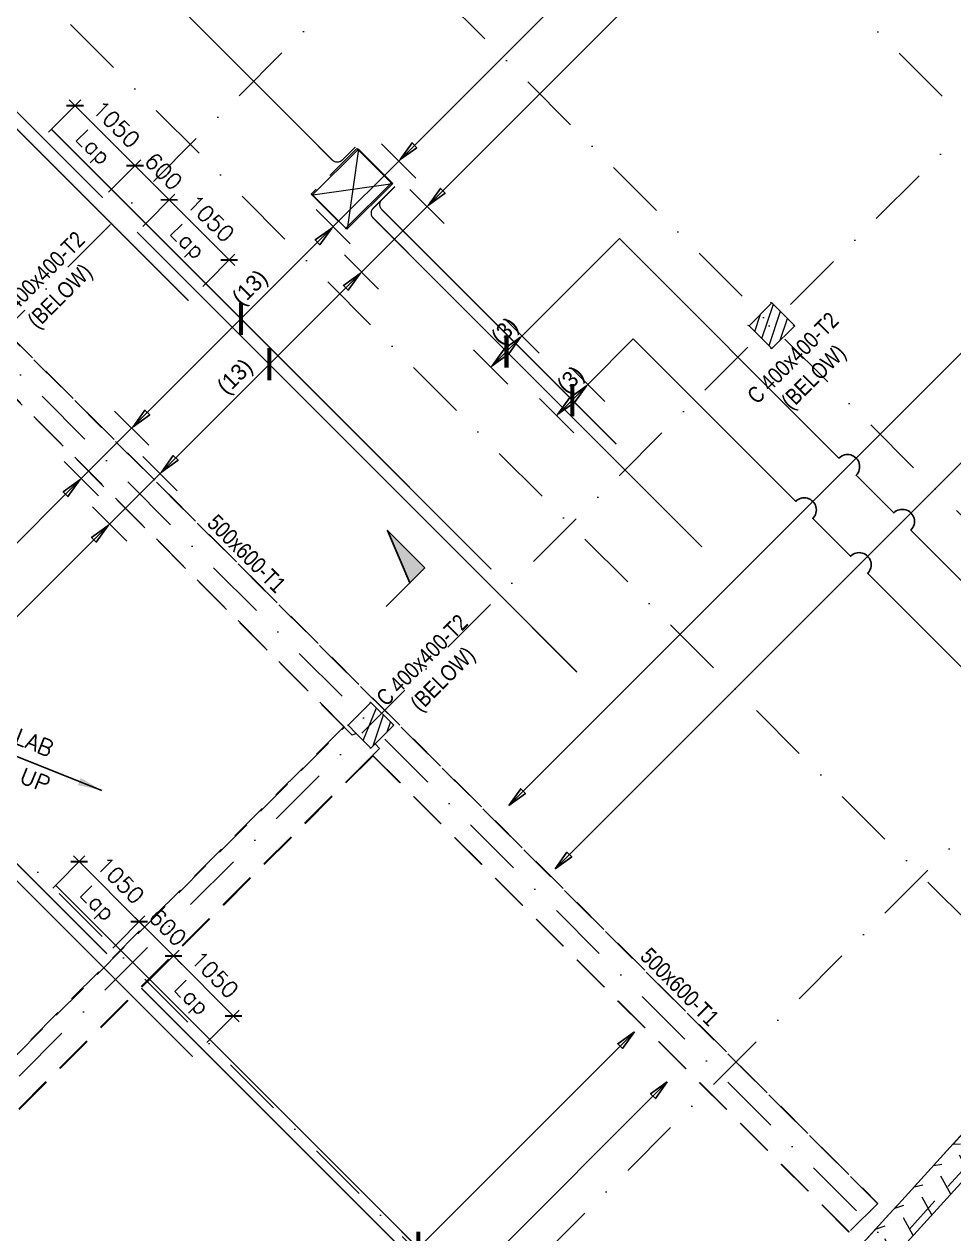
# Model space of a CAD drawing. Extents: x 660761725 to 1323371458, y 2734871439 to 5470067957.
# Drawn here: x 661462213 to 661473717, y 2735034103 to 2735049067 of the extents above; entities that cross this region are included whole.
import ezdxf

# ---------------------------------------------------------------- set-up
doc = ezdxf.new("R2010")
doc.units = 0
for name, pattern in [('AXES', [1.95, 1.2, -0.25, 0.25, -0.25]), ('Hidden', [714.375, 476.25, -238.125]), ('sbp_axis_short', [10, 5, -2.5, 0, -2.5])]:
    doc.linetypes.add(name, pattern=pattern)
doc.layers.add('A-DETL', color=5, linetype='Continuous', lineweight=9, true_color=0x0000ff)
for name, color, linetype, lineweight in [('A-FLOR-PATT', 7, 'Continuous', 15), ('A-GENM', 7, 'Continuous', 9), ('A-ROOF', 7, 'Continuous', 15), ('S-ARROW', 8, 'Continuous', 13), ('S-BEAM-IDEN', 2, 'Continuous', 9), ('S-COLS-IDEN', 7, 'Continuous', 9), ('S-GRID', 7, 'Continuous', 9)]:
    doc.layers.add(name, color=color, linetype=linetype, lineweight=lineweight)
for name, color, linetype in [('S-AXIS', 20, 'AXES'), ('S-RBAR-T16', 201, 'Continuous'), ('S-RBAR-T20', 10, 'Continuous'), ('S-RDIMO', 8, 'Continuous'), ('S-SCEL-INDT', 222, 'Continuous'), ('S-TXT', 3, 'Continuous')]:
    doc.layers.add(name, color=color, linetype=linetype)
doc.styles.add('Arial Narrow_1', font='ARIALN.TTF', dxfattribs={"height": 199.9999999999998})
doc.styles.add('ROMANS', font='romans.shx')
doc.dimstyles.new('S-DIMI-100', dxfattribs={"dimscale": 100, "dimtxt": 2, "dimasz": 1.5, "dimexe": 1, "dimexo": 1, "dimgap": 1, "dimtad": 1, "dimdec": 0, "dimzin": 12, "dimdsep": 46, "dimtxsty": 'ROMANS', "dimblk": 'ARCHTICK', "dimcen": 0.09, "dimdle": 1, "dimclrd": 8, "dimclre": 8, "dimclrt": 4, "dimadec": 0, "dimazin": 3, "dimtfac": 1, "dimtdec": 0, "dimtix": 1, "dimtmove": 1, "dimatfit": 3, "dimtolj": 1, "dimtzin": 0, "dimarcsym": 0})
doc.dimstyles.new('S-DIMI-20', dxfattribs={"dimscale": 20, "dimtxt": 2, "dimasz": 1.5, "dimexe": 1, "dimexo": 1, "dimgap": 1, "dimtad": 1, "dimdec": 0, "dimzin": 12, "dimdsep": 46, "dimtxsty": 'ROMANS', "dimblk": 'ARCHTICK', "dimcen": 0.09, "dimdle": 1, "dimclrd": 8, "dimclre": 8, "dimclrt": 4, "dimadec": 0, "dimazin": 3, "dimtfac": 1, "dimtdec": 0, "dimtix": 1, "dimtmove": 1, "dimatfit": 3, "dimtolj": 1, "dimtzin": 0, "dimarcsym": 0})
pattern_1 = [(74.99999999999999, (0, 0), (-153.3407249233896, 41.08752341002518), [])]

# ---------------------------------------------------------------- blocks, each defined once
blk = doc.blocks.new('I am… All Range.')
at = {"layer": 'S-GRID', "color": 8, "linetype": 'sbp_axis_short', "lineweight": 13, "ltscale": 150}
for p, q in [((662618010.1861551, 2734519029.21969), (662684113.7569702, 2734585132.790505)), ((662622712.44625, 2734514326.959595), (662688816.0170653, 2734580430.53041)), ((662627061.1529542, 2734509978.252891), (662693164.7237693, 2734576081.823706)), ((662635724.8890384, 2734560923.139858), (662664344.2237372, 2734532303.805159)), ((662633250.0153042, 2734558448.266124), (662661869.4970862, 2734529828.784341)), ((662630775.1415697, 2734555973.392389), (662659394.7554803, 2734527353.778479)), ((662628300.2678357, 2734553498.518655), (662656919.881746, 2734524878.904745)), ((662625330.4193549, 2734550528.670175), (662653950.0332651, 2734521909.056264))]:
    blk.add_line(p, q, dxfattribs=at)
blk = doc.blocks.new('*U1141')
at = {"layer": 'S-SCEL-INDT'}
blk.add_line((-1.598034076772778e-05, -9.017526509425661), (-4.236298395894313e-05, 0), dxfattribs=at)
blk.add_lwpolyline([(-1.598034251388655e-05, -9.017526509426535), (-2.729673832266011e-05, -5.517526509764139), (8.74998401881464, -9.017498218424205), (-1.598034251388655e-05, -9.017526509426535)], dxfattribs=at)
blk.add_solid([(8.749984018815223, -9.017498218424496), (-1.598034076772778e-05, -9.017526509423043), (4.374978361036412, -7.267512364094754), (-2.729674239717861e-05, -5.517526509763265)], dxfattribs=at)
blk = doc.blocks.new('I am… Limitless.')
at = {"layer": 'S-SCEL-INDT', "xscale": 75.00000000000097, "yscale": 75.00000000000097, "zscale": 75.00000000000097, "rotation": 135.000370696447}
blk.add_blockref('*U1141', (662358077.3189995, 2734538167.911147), dxfattribs=at)
blk = doc.blocks.new('_ARCHTICK')
at = {"color": 0, "linetype": 'ByBlock', "const_width": 0.15}
blk.add_lwpolyline([(-0.5, -0.5), (0.5, 0.5)], dxfattribs=at)
blk = doc.blocks.new('*D227')
at = {"layer": 'S-RBAR-T16', "color": 8, "lineweight": -2, "transparency": 16777216}
for p, q in [((661463733.0150086, 2735037213.374554), (661464130.8136188, 2735037611.172895)), ((661464873.2755141, 2735036727.289096), (661463989.3922625, 2735037611.172943)), ((661464475.4772024, 2735036470.912361), (661464873.2755618, 2735036868.710452))]:
    blk.add_line(p, q, dxfattribs=at)
at = {"layer": 'S-RBAR-T16', "color": 8, "lineweight": -2, "transparency": 16777216, "xscale": 150, "yscale": 150, "zscale": 150}
for p, rotation in [((661464060.1029168, 2735037540.462241), 134.9999806813077), ((661464802.5648599, 2735036797.999798), 314.9999806813076)]:
    blk.add_blockref('_ARCHTICK', p, dxfattribs=dict(at, rotation=rotation))
at = {"layer": 'S-RBAR-T16', "color": 4, "transparency": 16777216, "char_height": 200, "attachment_point": 5, "rotation": 314.9999806813077, "style": 'ROMANS'}
for s, insert in [('\\A1;1050', (661464572.755292, 2735037310.652328)), ('\\A1;Lap', (661464266.3422502, 2735037004.239493))]:
    blk.add_mtext(s, dxfattribs=dict(at, insert=insert))
blk = doc.blocks.new('*D228')
at = {"layer": 'S-RBAR-T16', "color": 8, "lineweight": -2, "transparency": 16777216}
for p, q in [((661462566.2888974, 2735038380.100674), (661462964.0874809, 2735038777.89899)), ((661463706.5492305, 2735037894.015336), (661462822.6661246, 2735038777.899037)), ((661463308.7509397, 2735037637.638621), (661463706.5492781, 2735038035.436692))]:
    blk.add_line(p, q, dxfattribs=at)
at = {"layer": 'S-RBAR-T16', "color": 8, "lineweight": -2, "transparency": 16777216, "xscale": 150, "yscale": 150, "zscale": 150}
for p, rotation in [((661462893.376779, 2735038707.188335), 134.9999806813077), ((661463635.8385762, 2735037964.726038), 314.9999806813076)]:
    blk.add_blockref('_ARCHTICK', p, dxfattribs=dict(at, rotation=rotation))
at = {"layer": 'S-RBAR-T16', "color": 4, "transparency": 16777216, "char_height": 200, "attachment_point": 5, "rotation": 314.9999806813077, "style": 'ROMANS'}
for s, insert in [('\\A1;1050', (661463406.0290813, 2735038477.378495)), ('\\A1;Lap', (661463099.6160395, 2735038170.96566))]:
    blk.add_mtext(s, dxfattribs=dict(at, insert=insert))
blk = doc.blocks.new('*D229')
at = {"layer": 'S-RBAR-T16', "color": 8, "lineweight": -2, "transparency": 16777216}
for p, q in [((661463635.8388482, 2735037964.72631), (661463529.7728667, 2735038070.792362)), ((661463308.7509397, 2735037637.638621), (661463706.5495502, 2735038035.436964)), ((661464060.1027735, 2735037540.462098), (661463635.8388482, 2735037964.72631)), ((661463733.0150086, 2735037213.374554), (661464130.8134755, 2735037611.172752)), ((661464060.1027735, 2735037540.462098), (661464166.1687549, 2735037434.396045))]:
    blk.add_line(p, q, dxfattribs=at)
at = {"layer": 'S-RBAR-T16', "color": 8, "lineweight": -2, "transparency": 16777216, "xscale": 150, "yscale": 150, "zscale": 150}
for p, rotation in [((661463635.8388482, 2735037964.72631), 314.9999806813076), ((661464060.1027735, 2735037540.462098), 134.9999806813077)]:
    blk.add_blockref('_ARCHTICK', p, dxfattribs=dict(at, rotation=rotation))
at = {"layer": 'S-RBAR-T16', "color": 4, "transparency": 16777216, "insert": (661463989.3922145, 2735037894.015512), "char_height": 200, "attachment_point": 5, "rotation": 314.9999806813077, "style": 'ROMANS'}
blk.add_mtext('\\A1;600', dxfattribs=at)
blk = doc.blocks.new('*D233')
at = {"layer": 'S-RBAR-T16', "color": 8, "lineweight": -2, "transparency": 16777216}
for p, q in [((661463681.2304887, 2735046566.349633), (661464079.0290989, 2735046964.147975)), ((661464821.4909943, 2735046080.264175), (661463937.6077427, 2735046964.148023)), ((661464423.6926824, 2735045823.88744), (661464821.491042, 2735046221.685532))]:
    blk.add_line(p, q, dxfattribs=at)
at = {"layer": 'S-RBAR-T16', "color": 8, "lineweight": -2, "transparency": 16777216, "xscale": 150, "yscale": 150, "zscale": 150}
for p, rotation in [((661464008.3183969, 2735046893.437321), 134.9999806813077), ((661464750.7803401, 2735046150.974877), 314.9999806813076)]:
    blk.add_blockref('_ARCHTICK', p, dxfattribs=dict(at, rotation=rotation))
at = {"layer": 'S-RBAR-T16', "color": 4, "transparency": 16777216, "char_height": 200, "attachment_point": 5, "rotation": 314.9999806813077, "style": 'ROMANS'}
for s, insert in [('\\A1;1050', (661464520.9707723, 2735046663.627408)), ('\\A1;Lap', (661464214.5577304, 2735046357.214573))]:
    blk.add_mtext(s, dxfattribs=dict(at, insert=insert))
blk = doc.blocks.new('*D234')
at = {"layer": 'S-RBAR-T16', "color": 8, "lineweight": -2, "transparency": 16777216}
for p, q in [((661462514.5043771, 2735047733.075753), (661462912.3029618, 2735048130.87407)), ((661463654.7647113, 2735047246.990416), (661462770.8816056, 2735048130.874118)), ((661463256.9664193, 2735046990.613701), (661463654.764759, 2735047388.411772))]:
    blk.add_line(p, q, dxfattribs=at)
at = {"layer": 'S-RBAR-T16', "color": 8, "lineweight": -2, "transparency": 16777216, "xscale": 150, "yscale": 150, "zscale": 150}
for p, rotation in [((661462841.5922599, 2735048060.163416), 134.9999806813077), ((661463584.054057, 2735047317.701118), 314.9999806813076)]:
    blk.add_blockref('_ARCHTICK', p, dxfattribs=dict(at, rotation=rotation))
at = {"layer": 'S-RBAR-T16', "color": 4, "transparency": 16777216, "char_height": 200, "attachment_point": 5, "rotation": 314.9999806813077, "style": 'ROMANS'}
for s, insert in [('\\A1;1050', (661463354.2445621, 2735047830.353576)), ('\\A1;Lap', (661463047.8315203, 2735047523.940741))]:
    blk.add_mtext(s, dxfattribs=dict(at, insert=insert))
blk = doc.blocks.new('*D235')
at = {"layer": 'S-RBAR-T16', "color": 8, "lineweight": -2, "transparency": 16777216}
for p, q in [((661463256.9664193, 2735046990.613701), (661463654.76503, 2735047388.412044)), ((661463584.0543281, 2735047317.701389), (661463477.9883467, 2735047423.767442)), ((661464008.3182534, 2735046893.437178), (661463584.0543281, 2735047317.701389)), ((661463681.2304887, 2735046566.349633), (661464079.0289553, 2735046964.147832)), ((661464008.3182534, 2735046893.437178), (661464114.3842348, 2735046787.371125))]:
    blk.add_line(p, q, dxfattribs=at)
at = {"layer": 'S-RBAR-T16', "color": 8, "lineweight": -2, "transparency": 16777216, "xscale": 150, "yscale": 150, "zscale": 150}
for p, rotation in [((661463584.0543281, 2735047317.701389), 314.9999806813076), ((661464008.3182534, 2735046893.437178), 134.9999806813077)]:
    blk.add_blockref('_ARCHTICK', p, dxfattribs=dict(at, rotation=rotation))
at = {"layer": 'S-RBAR-T16', "color": 4, "transparency": 16777216, "insert": (661463937.6076945, 2735047246.990592), "char_height": 200, "attachment_point": 5, "rotation": 314.9999806813077, "style": 'ROMANS'}
blk.add_mtext('\\A1;600', dxfattribs=at)
blk = doc.blocks.new('CADF_02')
at = {"color": 0}
blk.add_lwpolyline([(0, 0), (2.5, -0.4166666679084301), (2.5, 0.4166666679084301)], close=True, dxfattribs=at)
blk = doc.blocks.new('cadf_03')
at = {"color": 8}
blk.add_lwpolyline([(-3.725290298461914e-09, 2.99999999627471), (3.725290298461914e-09, -3.000000007450581)], dxfattribs=at)
blk.add_blockref('CADF_02', (0.2513523101806641, 0), dxfattribs=at)
blk = doc.blocks.new('cadf_04')
at = {"color": 8, "const_width": 0.5000000000000002}
blk.add_lwpolyline([(1.414213560521603, 1.414213564246893), (-1.414213556796312, -1.414213556796312)], dxfattribs=at)
blk = doc.blocks.new('I am… Atomic.')
at = {"layer": 'A-FLOR-PATT', "transparency": 33554600}
h = blk.add_hatch(dxfattribs=at)
h.set_pattern_fill('ANSI31', color=8, scale=50, angle=30, style=0)
h.set_pattern_definition(pattern_1)
edge = h.paths.add_edge_path()
edge.add_line((662389967.6433319, 2734579123.010657), (662390007.8012236, 2734579503.468677))
edge.add_line((662342114.705975, 2734544592.546931), (662390007.8012234, 2734579503.468677))
edge.add_line((662363195.8073889, 2734559608.047176), (662389967.7690635, 2734579123.040917))
edge.add_line((662362417.6524743, 2734559040.823584), (662363719.8899552, 2734559990.06879))
edge.add_line((662346720.4841449, 2734547598.623516), (662362783.6519626, 2734559307.613063))
edge.add_line((662345821.5310795, 2734546943.346041), (662347578.010761, 2734548223.703842))
edge.add_line((662342292.6126368, 2734544370.997322), (662346307.4227723, 2734547297.529027))
edge.add_line((662325865.2845687, 2734528370.671522), (662342114.6925843, 2734544592.5523))
edge.add_line((662340490.7204528, 2734542572.157625), (662342149.9785906, 2734544228.604904))
edge.add_line((662339422.0417168, 2734541505.28928), (662341320.3495216, 2734543400.381265))
edge.add_line((662336597.6306283, 2734538685.662872), (662340136.8031961, 2734542218.839921))
edge.add_line((662332705.8949801, 2734534800.520002), (662336243.7133716, 2734538332.345168))
edge.add_line((662332253.0745114, 2734534348.466631), (662332782.9359009, 2734534877.430412))
edge.add_line((662326312.3910785, 2734528417.846987), (662332351.9776915, 2734534447.202265))
edge.add_line((662325865.2845687, 2734528370.671522), (662326312.3910785, 2734528417.846987))
h = blk.add_hatch(dxfattribs=at)
h.set_pattern_fill('ANSI31', color=8, scale=50, angle=30, style=0)
h.set_pattern_definition(pattern_1)
edge = h.paths.add_edge_path()
edge.add_line((662389967.6433319, 2734579123.010657), (662390007.8012236, 2734579503.468677))
edge.add_line((662390178.8400514, 2734578972.951882), (662393574.2351673, 2734576558.543434))
edge.add_line((662390389.9110394, 2734578822.862847), (662389967.7690635, 2734579123.040917))
edge.add_line((662401600.1085552, 2734571260.373601), (662390007.8012234, 2734579503.468677))
edge.add_line((662401045.2346829, 2734570742.112331), (662400996.5411683, 2734571280.666277))
edge.add_line((662400996.5411683, 2734571280.666277), (662391834.41239, 2734577795.702194))
edge.add_line((662401631.7932035, 2734570909.939), (662401600.1085552, 2734571260.373601))
edge.add_line((662398386.0115408, 2734568087.393885), (662401045.2346829, 2734570742.112331))
edge.add_line((662378065.801715, 2734545768.423274), (662383150.2610395, 2734551353.010825))
edge.add_line((662383150.2610395, 2734551353.010825), (662388234.7203641, 2734556937.598375))
edge.add_line((662388234.7203641, 2734556937.598375), (662393319.1796887, 2734562522.185926))
edge.add_line((662393319.1796887, 2734562522.185926), (662398403.6390133, 2734568106.773477))
edge.add_line((662377177.0145457, 2734544792.211362), (662378389.7704264, 2734546124.258873))
edge.add_line((662345219.5168241, 2734509691.243385), (662350637.7770958, 2734515642.46591))
edge.add_line((662350637.7770958, 2734515642.46591), (662356056.0373675, 2734521593.688435))
edge.add_line((662356056.0373675, 2734521593.688435), (662361474.2976393, 2734527544.91096))
edge.add_line((662361474.2976393, 2734527544.91096), (662366892.5579109, 2734533496.133485))
edge.add_line((662366892.5579109, 2734533496.133485), (662372310.8181826, 2734539447.35601))
edge.add_line((662372310.8181826, 2734539447.35601), (662377729.0784543, 2734545398.578536))
edge.add_line((662345267.5598451, 2734509156.384884), (662400082.3408674, 2734569362.972085))
edge.add_line((662401418.6805061, 2734570690.601139), (662400941.3227103, 2734570214.051982))
edge.add_line((662400082.3408674, 2734569362.972085), (662401631.7932035, 2734570909.939))
h = blk.add_hatch(dxfattribs=at)
h.set_pattern_fill('ANSI31', color=8, scale=50, angle=30, style=0)
h.set_pattern_definition(pattern_1)
edge = h.paths.add_edge_path()
edge.add_line((662345468.2720397, 2734510142.524049), (662345661.1307589, 2734509588.669044))
edge.add_line((662345219.5168241, 2734509691.243385), (662350637.7770958, 2734515642.46591))
edge.add_line((662350637.7770958, 2734515642.46591), (662356056.0373675, 2734521593.688435))
edge.add_line((662356056.0373675, 2734521593.688435), (662361474.2976393, 2734527544.91096))
edge.add_line((662361474.2976393, 2734527544.91096), (662366892.5579109, 2734533496.133485))
edge.add_line((662366892.5579109, 2734533496.133485), (662372310.8181826, 2734539447.35601))
edge.add_line((662372310.8181826, 2734539447.35601), (662377729.0784543, 2734545398.578536))
edge.add_line((662345267.5598451, 2734509156.384884), (662400082.3408674, 2734569362.972085))
h = blk.add_hatch(dxfattribs=at)
h.set_pattern_fill('ANSI31', color=8, scale=50, angle=30, style=0)
h.set_pattern_definition(pattern_1)
h.paths.add_polyline_path([(662362567.9684874, 2734541642.178336), (662362850.2918742, 2734541359.375729), (662363133.0834014, 2734541642.167034), (662362850.7600147, 2734541924.969641)])
h = blk.add_hatch(dxfattribs=at)
h.set_pattern_fill('ANSI31', color=8, scale=50, angle=30, style=0)
h.set_pattern_definition(pattern_1)
edge = h.paths.add_edge_path()
edge.add_line((662357706.9899211, 2734536596.595578), (662357886.9441632, 2734536416.335824))
edge.add_line((662357939.1635076, 2734536467.841231), (662358170.2453629, 2734536698.922924))
edge.add_line((662357886.9441632, 2734536416.335824), (662357938.8505493, 2734536468.154367))
edge.add_line((662357604.3309788, 2734536699.25454), (662357706.9899211, 2734536596.595578))
edge.add_line((662357887.1224893, 2734536982.045852), (662357604.3309788, 2734536699.25454))
edge.add_line((662358170.2453629, 2734536698.922924), (662357887.1224893, 2734536982.045852))
at = {"layer": 'A-DETL', "color": 8, "linetype": 'Hidden', "lineweight": 9}
for p, q in [((662399013.4511831, 2734568320.204953), (662345232.817815, 2734509249.488402)), ((662357715.1738346, 2734543834.912834), (662357148.9062397, 2734543269.604491)), ((662357727.724794, 2734543822.361866), (662357715.1738346, 2734543834.912834)), ((662357715.1738346, 2734543834.912834), (662357733.1519694, 2734543827.709749)), ((662357148.9062397, 2734543269.604491), (662357573.5902016, 2734542844.920238)), ((662357166.8843747, 2734543262.401406), (662357148.9062397, 2734543269.604491)), ((662357573.5902016, 2734542844.920238), (662357578.9471891, 2734542850.268151)), ((662357591.4512779, 2734542837.764053), (662357573.5902016, 2734542844.920238)), ((662364156.989607, 2734530781.92594), (662352854.1594731, 2734542085.231205)), ((662352856.9098378, 2734542087.986068), (662364159.7371086, 2734530784.677935)), ((662362850.7600147, 2734541924.969641), (662362567.9684874, 2734541642.178336)), ((662362830.1465198, 2734541933.228604), (662362850.7600147, 2734541924.969641)), ((662363133.0834014, 2734541642.167034), (662362850.7600147, 2734541924.969641)), ((662362547.0126108, 2734541650.574477), (662362567.9684874, 2734541642.178336)), ((662362567.9684874, 2734541642.178336), (662362850.2918742, 2734541359.375729)), ((662362850.2918742, 2734541359.375729), (662363133.0834014, 2734541642.167034)), ((662363132.9666896, 2734541642.213795), (662363113.2691132, 2734541650.105788)), ((662362830.1352042, 2734541367.451661), (662362850.1751623, 2734541359.42249)), ((662357614.692152, 2734536617.505022), (662353204.5516435, 2734541027.830918)), ((662353213.3081869, 2734541024.322538), (662357561.5727153, 2734536675.873019)), ((662357887.1224893, 2734536982.045852), (662357604.3309788, 2734536699.25454)), ((662357875.3031129, 2734536986.781381), (662357887.1224893, 2734536982.045852)), ((662358170.2453629, 2734536698.922924), (662357887.1224893, 2734536982.045852)), ((662357553.111309, 2734536679.26315), (662351963.4553444, 2734531094.343599)), ((662351971.9167507, 2734531090.953468), (662357561.5727153, 2734536675.873019)), ((662357656.0126348, 2734536576.182803), (662357553.111309, 2734536679.26315)), ((662357553.111309, 2734536679.26315), (662357561.5727153, 2734536675.873019)), ((662357592.1692039, 2734536704.127254), (662357604.3309788, 2734536699.25454)), ((662357604.3309788, 2734536699.25454), (662357706.9899211, 2734536596.595578)), ((662357939.1635076, 2734536467.841231), (662358170.2453629, 2734536698.922924)), ((662358170.2453629, 2734536698.922924), (662358158.4257063, 2734536703.658565)), ((662357706.9899211, 2734536596.595578), (662357656.0126348, 2734536576.182803)), ((662357706.9899211, 2734536596.595578), (662357886.9441632, 2734536416.335824)), ((662357886.9441632, 2734536416.335824), (662357938.8505493, 2734536468.154367)), ((662357938.8505493, 2734536468.154367), (662357939.1635076, 2734536467.841231)), ((662357994.0656902, 2734536412.892488), (662357939.1635076, 2734536467.841231)), ((662350497.8719653, 2734528923.893819), (662357993.6440659, 2734536413.314352)), ((662357915.4686385, 2734536321.962039), (662352325.820084, 2734530737.049892)), ((662357875.2917974, 2734536421.004438), (662357886.8274515, 2734536416.382585)), ((662357906.7160728, 2734536325.468826), (662357994.0656902, 2734536412.892488)), ((662357906.7160728, 2734536325.468826), (662357915.4686385, 2734536321.962039)), ((662363803.4928061, 2734530428.444213), (662357906.7160728, 2734536325.468826)), ((662357915.4686385, 2734536321.962039), (662363806.1121893, 2734530431.06788)), ((662357994.0656902, 2734536412.892488), (662357993.6440659, 2734536413.314352)), ((662364159.7371086, 2734530784.677935), (662363806.1121893, 2734530431.06788)), ((662364156.989607, 2734530781.92594), (662364159.7371086, 2734530784.677935)), ((662363806.1121893, 2734530431.06788), (662363803.4928061, 2734530428.444213)), ((662363804.2896813, 2734530429.241055), (662363806.0797445, 2734530431.031041))]:
    blk.add_line(p, q, dxfattribs=at)
at = {"layer": 'A-DETL', "color": 8, "linetype": 'Hidden', "lineweight": 9, "flags": 128}
blk.add_lwpolyline([(662345219.5168241, 2734509691.243385), (662350637.7770958, 2734515642.46591), (662356056.0373675, 2734521593.688435), (662361474.2976393, 2734527544.91096), (662366892.5579109, 2734533496.133485), (662372310.8181826, 2734539447.35601), (662377729.0784543, 2734545398.578536)], dxfattribs=at)
at = {"layer": 'A-GENM', "color": 8}
for p, q in [((662357734.6304992, 2734543827.117364), (662357592.532525, 2734542837.330843)), ((662357169.0474447, 2734543261.534754), (662358158.1155794, 2734543402.913453))]:
    blk.add_line(p, q, dxfattribs=at)
at = {"layer": 'A-ROOF', "color": 8, "lineweight": 13}
for p, q in [((662345267.5598451, 2734509156.384884), (662400082.3408674, 2734569362.972085)), ((662357166.8843747, 2734543262.401406), (662357733.1519694, 2734543827.709749)), ((662358139.8577964, 2734543410.228581), (662357727.7598732, 2734543822.326787)), ((662357733.1519694, 2734543827.709749), (662358157.8359314, 2734543403.025496)), ((662358157.5996741, 2734543402.789639), (662357592.8170696, 2734542838.963771)), ((662357597.031894, 2734542868.32222), (662358128.1961162, 2734543398.586656)), ((662358128.3131882, 2734543398.70353), (662358139.8577964, 2734543410.228581)), ((662358157.8359314, 2734543403.025496), (662358139.8577964, 2734543410.228581)), ((662358157.8359314, 2734543403.025496), (662358157.7167461, 2734543402.906513)), ((662357591.5683366, 2734542837.717153), (662357166.8843747, 2734543262.401406)), ((662357578.9822979, 2734542850.3032), (662357596.9148962, 2734542868.205421)), ((662357592.700072, 2734542838.846971), (662357591.5683366, 2734542837.717153))]:
    blk.add_line(p, q, dxfattribs=at)
at = {"layer": 'S-BEAM-IDEN', "color": 8, "char_height": 199.9999999999998, "width": 1539.239999999998, "attachment_point": 1, "rotation": 314.9987998853191, "style": 'Arial Narrow_1'}
for insert in [(662355989.1093607, 2734539325.478095), (662361347.7209812, 2734533966.641987)]:
    blk.add_mtext('500x600-T1', dxfattribs=dict(at, insert=insert))
at = {"layer": 'S-COLS-IDEN', "color": 8, "char_height": 199.9999999999998, "attachment_point": 1, "rotation": 44.99999999999995, "style": 'Arial Narrow_1'}
for s, insert, width in [('C 400x400-T2', (662353197.2036414, 2734541800.596994), 1819.830624999998), ('(BELOW)', (662353618.1531471, 2734541735.11596), 1218.564999999999), ('C 400x400-T2', (662362523.9948907, 2734540800.585989), 1819.830624999998), ('(BELOW)', (662362944.9443963, 2734540735.104955), 1218.564999999999), ('C 400x400-T2', (662357935.0523623, 2734537062.748274), 1819.830624999998), ('(BELOW)', (662358356.001868, 2734536997.26724), 1218.564999999999)]:
    blk.add_mtext(s, dxfattribs=dict(at, insert=insert, width=width))
at = {"layer": 'S-TXT', "char_height": 200, "attachment_point": 1, "rotation": 338.1823885034527, "style": 'ROMANS'}
for s, insert in [('400 THK. ROOF SLAB', (662351307.030367, 2734537559.136717)), ('5% SLOPE UP', (662352206.8526268, 2734536739.285309))]:
    blk.add_mtext(s, dxfattribs=dict(at, insert=insert))
at = {"layer": 'S-ARROW'}
blk.add_leader([(662354556.6160692, 2734535892.459906), (662351198.4275788, 2734537236.836976)], dimstyle='S-DIMI-20', override={"dimasz": 15, "dimgap": 1, "dimtad": 0}, dxfattribs=at)

msp = doc.modelspace()

# ---------------------------------------------------------------- linework, layer by layer
at = {"layer": 'S-RBAR-T20', "const_width": 16}
for points in [[(661459314.4771253, 2735054548.320655), (661459150.7796437, 2735054384.627697, 0.4142135623730951), (661459150.7779485, 2735054261.944671), (661466025.8948922, 2735047386.637734, 0.4142135623730951), (661466148.5779188, 2735047386.636039), (661466312.2754004, 2735047550.328997)], [(661457279.3477347, 2735053064.850368), (661457115.6525147, 2735052901.155148, 0.4142135623730951), (661457115.6525147, 2735052778.472121), (661464246.8387343, 2735045647.285901)], [(661457401.9863629, 2735053154.245875), (661457238.291143, 2735052990.550655, 0.4142135623730951), (661457238.291143, 2735052867.867629), (661463186.1296135, 2735046920.029158)], [(661466802.2278326, 2735047060.363025), (661466638.5303509, 2735046896.670067, 0.4142135623730951), (661466638.5286558, 2735046773.987041), (661469541.6469555, 2735043870.788514)], [(661466696.2268856, 2735046954.362078), (661466532.5294039, 2735046790.66912, 0.4142135623730951), (661466532.5277088, 2735046667.986094), (661470602.3560748, 2735042598.045259)], [(661462601.4887359, 2735038415.513695), (661470126.4980267, 2735030890.645789, 0.4142135623730951), (661470249.1810533, 2735030890.646941), (661470412.8747352, 2735031054.343699)], [(661463662.1977841, 2735037142.770512), (661470025.4499406, 2735030779.658211, 0.4142135623730951), (661470148.1329671, 2735030779.659559), (661470311.826388, 2735030943.356577)]]:
    msp.add_lwpolyline(points, format="xyb", dxfattribs=at)
for points in [[(661462549.6489931, 2735047768.543913), (661467994.450441, 2735042323.591999)], [(661463610.3581151, 2735046495.800655), (661469055.1595603, 2735041050.848744)], [(661457793.1118774, 2735043012.0068), (661463237.9133253, 2735037567.054885)], [(661458853.8209994, 2735041739.263542), (661464298.6224446, 2735036294.311631)]]:
    msp.add_lwpolyline(points, dxfattribs=at)
at = {"layer": 'S-RDIMO'}
for p, q in [((661497085.1206592, 2735077611.387085), (661466847.4992229, 2735047374.601239)), ((661497435.514336, 2735077048.978904), (661467198.3098012, 2735046811.776142)), ((661468210.1084584, 2735039402.049208), (661505760.4051195, 2735076953.051402)), ((661506332.2648348, 2735076169.154179), (661468782.0280687, 2735038618.092093)), ((661466847.4992229, 2735047374.601239), (661466036.4421035, 2735046563.566532)), ((661467198.3098013, 2735046811.776142), (661466387.263864, 2735046000.730253)), ((661466036.4421035, 2735046563.566532), (661463542.5031052, 2735044069.696451)), ((661468374.0145012, 2735045211.76902), (661469578.652189, 2735046416.406637)), ((661466387.2638638, 2735046000.730253), (661463893.3592509, 2735043506.825786)), ((661467987.2273124, 2735044824.99252), (661468374.0145013, 2735045211.769021)), ((661469187.7710239, 2735044609.994833), (661469750.9465804, 2735045173.170356)), ((661468800.9838346, 2735044223.218333), (661469187.7710236, 2735044609.994833)), ((661463542.5031052, 2735044069.696451), (661462919.5058596, 2735043446.716422)), ((661462919.5058596, 2735043446.716422), (661457570.2974106, 2735038097.655792)), ((661463893.3592509, 2735043506.825786), (661463270.3705945, 2735042883.837166)), ((661463270.3705947, 2735042883.837166), (661457921.2358983, 2735037534.702783)), ((661464414.8027138, 2735031253.149498), (661469763.8870009, 2735036602.33429)), ((661470171.0123622, 2735035983.174743), (661464821.9366078, 2735030633.981421))]:
    msp.add_line(p, q, dxfattribs=at)
for points in [[(661469578.6521897, 2735046416.406637), (661472295.4535656, 2735043699.605102, -1), (661472507.5855937, 2735043487.473061), (661472973.3840576, 2735043021.67457, -1), (661473185.5160857, 2735042809.542529), (661481325.684917, 2735034669.37322)], [(661469750.9465811, 2735045173.170356), (661471759.9876719, 2735043164.129147, -1), (661471972.1197, 2735042951.997107), (661472437.919018, 2735042486.197761, -1), (661472650.0510461, 2735042274.065721), (661480790.2139766, 2735034133.902313)]]:
    msp.add_lwpolyline(points, format="xyb", dxfattribs=at)

# ---------------------------------------------------------------- block references
at = {"layer": 'S-AXIS'}
for name, p in [('I am… All Range.', (-1178594.647812605, 503695.4297404289)), ('I am… Atomic.', (-891384.0282816887, 503695.4297404289)), ('I am… Limitless.', (-891384.0282816887, 503695.4297404289))]:
    msp.add_blockref(name, p, dxfattribs=at)
at = {"layer": 'S-RDIMO', "yscale": 100, "zscale": 100}
for name, p, xscale, rotation in [('cadf_03', (661466847.4992229, 2735047374.601239), 100, 44.99920833011563), ('cadf_03', (661467198.3098013, 2735046811.776142), 100, 44.99999832064359), ('cadf_03', (661466036.4421035, 2735046563.566532), 100, 224.9992083291378), ('cadf_03', (661466387.2638638, 2735046000.730253), 100, 224.9999983197749), ('cadf_04', (661464895.5255276, 2735045422.602552), 100.0000000000014, 224.9999999935266), ('cadf_03', (661468374.0145012, 2735045211.76902), 100, 224.9992082753995), ('cadf_04', (661468181.3541973, 2735045019.11404), 100, 44.99920831954641), ('cadf_04', (661465246.5463012, 2735044859.526897), 100.0000000000014, 224.9999999935266), ('cadf_03', (661467987.2273122, 2735044824.99252), 100, 44.99920827539948), ('cadf_03', (661469187.7710239, 2735044609.994833), 100, 224.9992083195483), ('cadf_04', (661468995.110719, 2735044417.339853), 100, 44.9992083195484), ('cadf_03', (661468800.9838345, 2735044223.218333), 100, 44.9992083195484), ('cadf_03', (661463542.5031052, 2735044069.696451), 100, 44.99920832913786), ('cadf_03', (661463893.3592509, 2735043506.825786), 100, 44.99999831977492), ('cadf_03', (661462919.5058596, 2735043446.716422), 100, 224.9992083366311), ('cadf_03', (661463270.3705945, 2735042883.837166), 100, 224.9999983221831), ('CADF_02', (661468210.108459, 2735039402.049208), 100, 45.00053825970969), ('CADF_02', (661468782.0280687, 2735038618.092093), 100, 45.00062964724258), ('CADF_02', (661469763.8870009, 2735036602.33429), 100, 225.0005382625737), ('CADF_02', (661470171.0123627, 2735035983.174744), 100, 225.0006296474145), ('cadf_04', (661467089.3448571, 2735033927.741894), 100, 45.00053826001984)]:
    msp.add_blockref(name, p, dxfattribs=dict(at, xscale=xscale, rotation=rotation))

# ---------------------------------------------------------------- texts
at = {"layer": 'S-RDIMO'}
for s, rotation, p in [('(13)', 44.99920832913786, (661464904.530375, 2735045573.110607)), ('(3)', 44.9992083195474, (661468109.9112059, 2735045089.092426)), ('(13)', 44.99999831977492, (661464718.4892703, 2735044473.377109)), ('(3)', 44.99920831071801, (661468923.6677281, 2735044487.318238))]:
    msp.add_text(s, height=200, rotation=rotation, dxfattribs=at).set_placement(p)

# ---------------------------------------------------------------- dimensions: what is measured, and where the dimension line sits
at = {"layer": 'S-RBAR-T16'}
for base, p1, p2, picture, middle in [((661462841.5922599, 2735048060.163416), (661463186.2557179, 2735046919.903047), (661462443.7936755, 2735047662.3651), '*D234', (661463212.8231583, 2735047688.932267)), ((661464008.3183969, 2735046893.437321), (661464352.9819806, 2735045753.176786), (661463610.519787, 2735046495.638979), '*D233', (661464379.5493684, 2735046522.2061)), ((661462893.376779, 2735038707.188335), (661463238.0402377, 2735037566.927968), (661462495.5781953, 2735038309.39002), '*D228', (661463264.6076775, 2735038335.957187)), ((661464060.1029168, 2735037540.462241), (661464404.7665004, 2735036400.201707), (661463662.3043067, 2735037142.6639), '*D227', (661464431.3338882, 2735037169.23102))]:
    dim = msp.add_linear_dim(base=base, p1=p1, p2=p2, angle=314.9999806813076, text='<>\\XLap', dimstyle='S-DIMI-100', dxfattribs=at)
    dim.commit()
    dim.dimension.update_dxf_attribs({"geometry": picture, "text_midpoint": middle})
for base, p1, p2, picture, middle in [((661463584.0543281, 2735047317.701389), (661463610.519787, 2735046495.638979), (661463186.2557179, 2735046919.903047), '*D235', (661463937.6076945, 2735047246.990592)), ((661463635.8388482, 2735037964.72631), (661463662.3043067, 2735037142.6639), (661463238.0402377, 2735037566.927968), '*D229', (661463989.3922145, 2735037894.015512))]:
    dim = msp.add_linear_dim(base=base, p1=p1, p2=p2, angle=314.9999806813076, dimstyle='S-DIMI-100', dxfattribs=at)
    dim.commit()
    dim.dimension.update_dxf_attribs({"geometry": picture, "text_midpoint": middle})

doc.saveas('drawing.dxf')
